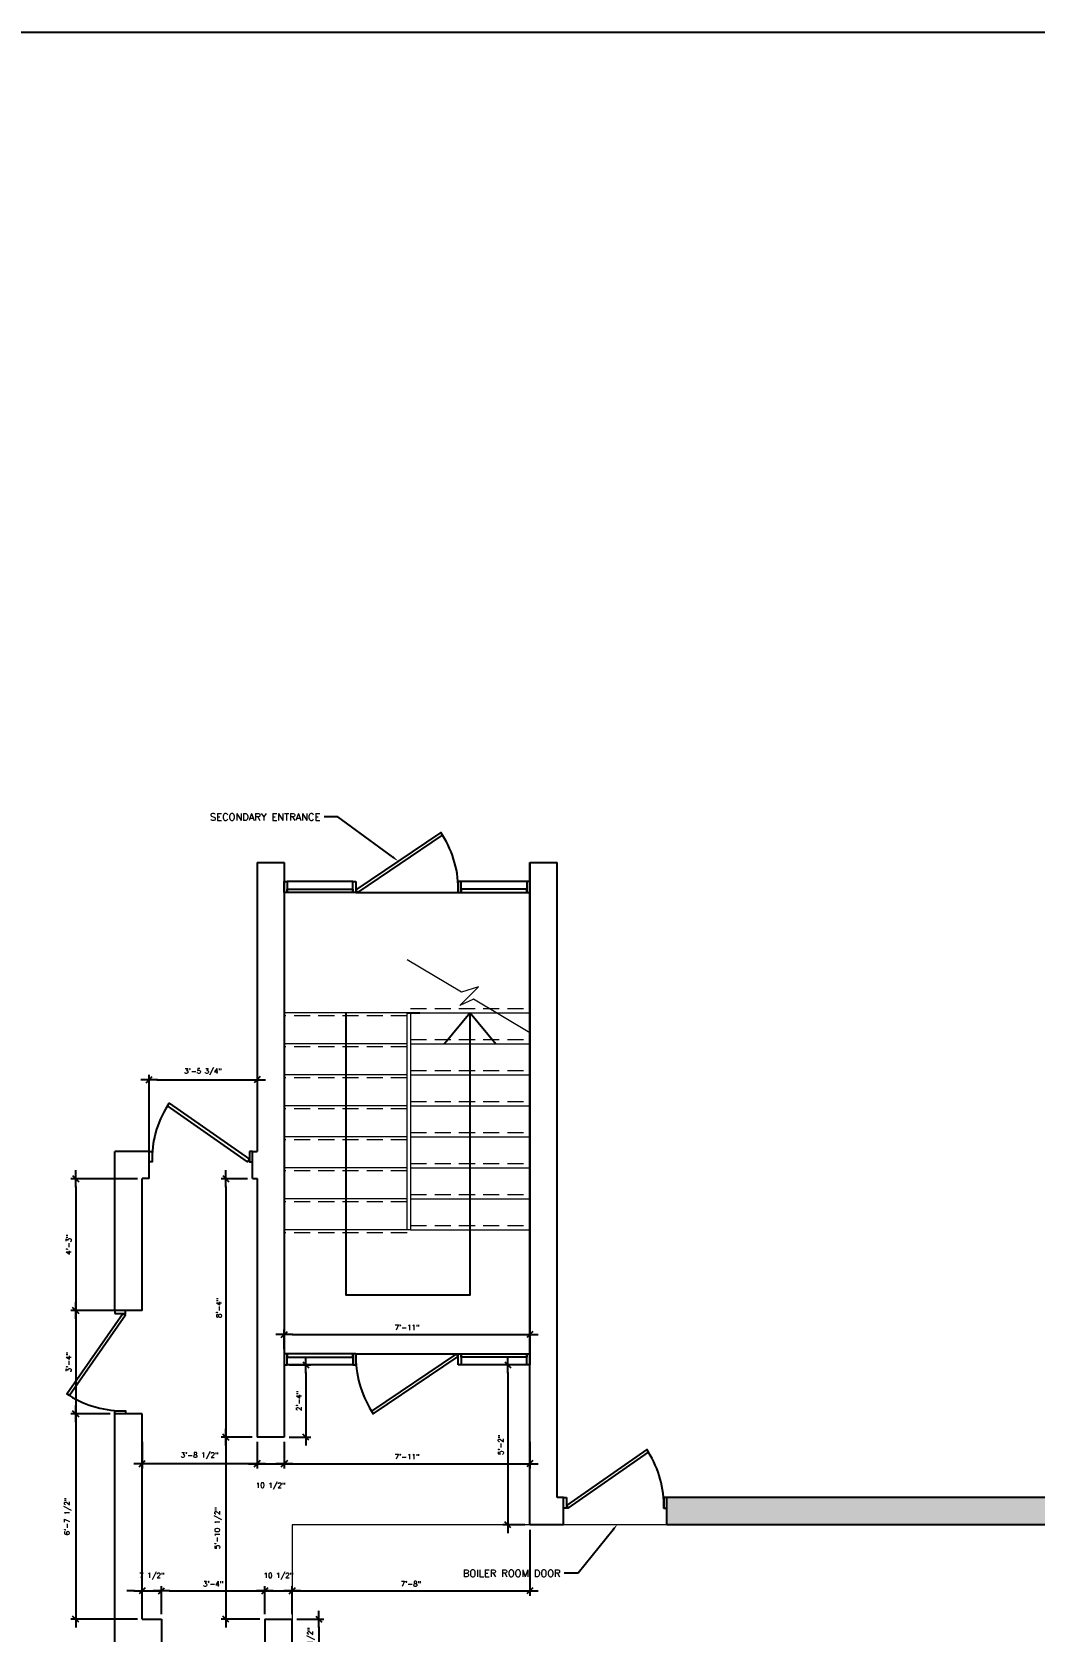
# Model space of a CAD drawing. Header units: inches. Extents: x -11160 to 9368, y -3485 to 2663.
# Drawn here: x -765 to -377, y -2988 to -2369 of the extents above; entities that cross this region are included whole.
import ezdxf
from ezdxf import colors
from ezdxf.entities.mleader import LeaderData, LeaderLine
from ezdxf.math import Vec2, Vec3

# ---------------------------------------------------------------- set-up
doc = ezdxf.new("R2010")
doc.units = ezdxf.units.IN
doc.header["$MEASUREMENT"] = 0
doc.linetypes.add('CENTER', pattern=[2, 1.25, -0.25, 0.25, -0.25])
doc.linetypes.add('HIDDEN', pattern=[0.375, 0.25, -0.125])
for name, color, linetype in [('A-WALL', 4, 'Continuous'), ('A-WINDOW', 1, 'Continuous'), ('MD-FF-HATCH-6', 8, 'Continuous'), ('SM-COM-GRID', 8, 'CENTER'), ('SM-RCP-TEXT', 2, 'Continuous'), ('YP-DOOR', 1, 'Continuous')]:
    doc.layers.add(name, color=color, linetype=linetype)
doc.layers.add('D-D FLOOR', color=2, linetype='Continuous', lineweight=9)
doc.layers.add('I-8-Gray', color=1, linetype='Continuous', lineweight=9)
doc.styles.add('SM-LEADER-00', font='romans.shx')
doc.styles.add('SMI-24', font='romans.shx', dxfattribs={"height": 2})
doc.dimstyles.new('SMI-24', dxfattribs={"dimscale": 24, "dimtxt": 2, "dimasz": 0.125, "dimexe": 0.078125, "dimexo": 0.078125, "dimgap": 0.0625, "dimtad": 1, "dimdec": 3, "dimrnd": 0.25, "dimzin": 3, "dimdsep": 46, "dimlunit": 4, "dimtxsty": 'SMI-24', "dimblk": 'SMI-thick', "dimcen": 0.09375, "dimclrd": 1, "dimclre": 1, "dimclrt": 2, "dimadec": 0, "dimazin": 0, "dimtfac": 0.09375, "dimtdec": 3, "dimtmove": 2, "dimatfit": 3, "dimfxl": 0.078125, "dimfrac": 2, "dimtolj": 1, "dimtzin": 3, "dimarcsym": 0})

# ---------------------------------------------------------------- blocks, each defined once
blk = doc.blocks.new('SMI-thick')
at = {"color": 0, "linetype": 'Continuous'}
blk.add_line((-1.08, 0), (1.08, 0), dxfattribs=at)
at = {"color": 4, "linetype": 'Continuous'}
blk.add_line((0.39, 0.39), (-0.39, -0.39), dxfattribs=at)
blk = doc.blocks.new('*D397')
at = {"layer": 'A-WALL', "color": 1, "lineweight": -2, "transparency": 16777216}
for p, q in [((-719.28, -2810.72), (-719.28, -2772.41)), ((-716.28, -2774.29), (-680.5, -2774.29))]:
    blk.add_line(p, q, dxfattribs=at)
at = {"layer": 'Defpoints', "color": 0, "transparency": 16777216}
for p in [(-677.5, -2774.29), (-677.5, -2774.29), (-719.28, -2812.6)]:
    blk.add_point(p, dxfattribs=at)
at = {"layer": 'A-WALL', "color": 1, "lineweight": -2, "transparency": 16777216, "xscale": 3, "yscale": 3, "zscale": 3, "rotation": 180}
blk.add_blockref('SMI-thick', (-719.28, -2774.29), dxfattribs=at)
at = {"layer": 'A-WALL', "color": 1, "lineweight": -2, "transparency": 16777216, "xscale": 3, "yscale": 3, "zscale": 3}
blk.add_blockref('SMI-thick', (-677.5, -2774.29), dxfattribs=at)
at = {"layer": 'A-WALL', "color": 2, "transparency": 16777216, "insert": (-698.39, -2771.26), "char_height": 2, "attachment_point": 5, "style": 'SMI-24'}
blk.add_mtext('\\A1;3\'-5 3/4"', dxfattribs=at)
blk = doc.blocks.new('*D398')
at = {"layer": 'A-WALL', "color": 1, "lineweight": -2, "transparency": 16777216}
for p, q in [((-723.81, -2812.6), (-749.56, -2812.6)), ((-747.68, -2815.6), (-747.68, -2860.6)), ((-723.81, -2863.6), (-749.56, -2863.6))]:
    blk.add_line(p, q, dxfattribs=at)
at = {"layer": 'Defpoints', "color": 0, "transparency": 16777216}
for p in [(-721.94, -2812.6), (-747.68, -2863.6), (-721.94, -2863.6)]:
    blk.add_point(p, dxfattribs=at)
at = {"layer": 'A-WALL', "color": 1, "lineweight": -2, "transparency": 16777216, "xscale": 3, "yscale": 3, "zscale": 3}
for p, rotation in [((-747.68, -2812.6), 90), ((-747.68, -2863.6), 270)]:
    blk.add_blockref('SMI-thick', p, dxfattribs=dict(at, rotation=rotation))
at = {"layer": 'A-WALL', "color": 2, "transparency": 16777216, "insert": (-750.37, -2838.1), "char_height": 2, "attachment_point": 5, "rotation": 90, "style": 'SMI-24'}
blk.add_mtext('\\A1;4\'-3"', dxfattribs=at)
blk = doc.blocks.new('*D399')
at = {"layer": 'A-WALL', "color": 1, "lineweight": -2, "transparency": 16777216}
for p, q in [((-723.81, -2863.6), (-749.56, -2863.6)), ((-747.68, -2866.6), (-747.68, -2900.6)), ((-734.37, -2903.6), (-749.56, -2903.6))]:
    blk.add_line(p, q, dxfattribs=at)
at = {"layer": 'Defpoints', "color": 0, "transparency": 16777216}
for p in [(-721.94, -2863.6), (-747.68, -2903.6), (-732.5, -2903.6)]:
    blk.add_point(p, dxfattribs=at)
at = {"layer": 'A-WALL', "color": 1, "lineweight": -2, "transparency": 16777216, "xscale": 3, "yscale": 3, "zscale": 3}
for p, rotation in [((-747.68, -2863.6), 90), ((-747.68, -2903.6), 270)]:
    blk.add_blockref('SMI-thick', p, dxfattribs=dict(at, rotation=rotation))
at = {"layer": 'A-WALL', "color": 2, "transparency": 16777216, "insert": (-750.37, -2883.6), "char_height": 2, "attachment_point": 5, "rotation": 90, "style": 'SMI-24'}
blk.add_mtext('\\A1;3\'-4"', dxfattribs=at)
blk = doc.blocks.new('*D400')
at = {"layer": 'A-WALL', "color": 1, "lineweight": -2, "transparency": 16777216}
for p, q in [((-734.37, -2903.6), (-749.56, -2903.6)), ((-747.68, -2906.6), (-747.68, -2980.04)), ((-723.81, -2983.04), (-749.56, -2983.04))]:
    blk.add_line(p, q, dxfattribs=at)
at = {"layer": 'Defpoints', "color": 0, "transparency": 16777216}
for p in [(-732.5, -2903.6), (-747.68, -2983.04), (-721.94, -2983.04)]:
    blk.add_point(p, dxfattribs=at)
at = {"layer": 'A-WALL', "color": 1, "lineweight": -2, "transparency": 16777216, "xscale": 3, "yscale": 3, "zscale": 3}
for p, rotation in [((-747.68, -2903.6), 90), ((-747.68, -2983.04), 270)]:
    blk.add_blockref('SMI-thick', p, dxfattribs=dict(at, rotation=rotation))
at = {"layer": 'A-WALL', "color": 2, "transparency": 16777216, "insert": (-750.71, -2943.32), "char_height": 2, "attachment_point": 5, "rotation": 90, "style": 'SMI-24'}
blk.add_mtext('\\A1;6\'-7 1/2"', dxfattribs=at)
blk = doc.blocks.new('*D401')
at = {"layer": 'A-WALL', "color": 1, "lineweight": -2, "transparency": 16777216}
for p, q in [((-662.06, -2983.04), (-651.69, -2983.04)), ((-653.56, -2986.04), (-653.56, -3002.6)), ((-662.06, -3005.6), (-651.69, -3005.6))]:
    blk.add_line(p, q, dxfattribs=at)
at = {"layer": 'Defpoints', "color": 0, "transparency": 16777216}
for p in [(-663.94, -2983.04), (-663.94, -3005.6), (-653.56, -3005.6)]:
    blk.add_point(p, dxfattribs=at)
at = {"layer": 'A-WALL', "color": 1, "lineweight": -2, "transparency": 16777216, "xscale": 3, "yscale": 3, "zscale": 3}
for p, rotation in [((-653.56, -2983.04), 90), ((-653.56, -3005.6), 270)]:
    blk.add_blockref('SMI-thick', p, dxfattribs=dict(at, rotation=rotation))
at = {"layer": 'A-WALL', "color": 2, "transparency": 16777216, "insert": (-656.59, -2994.32), "char_height": 2, "attachment_point": 5, "rotation": 90, "style": 'SMI-24'}
blk.add_mtext('\\A1;1\'-10 1/2"', dxfattribs=at)
blk = doc.blocks.new('*D402')
at = {"layer": 'A-WALL', "color": 1, "lineweight": -2, "transparency": 16777216}
for p, q in [((-721.94, -2981.16), (-721.94, -2970.24)), ((-714.5, -2981.16), (-714.5, -2970.24)), ((-724.94, -2972.11), (-727.94, -2972.11)), ((-721.94, -2972.11), (-714.5, -2972.11)), ((-711.5, -2972.11), (-708.5, -2972.11))]:
    blk.add_line(p, q, dxfattribs=at)
at = {"layer": 'Defpoints', "color": 0, "transparency": 16777216}
for p in [(-714.5, -2972.11), (-721.94, -2983.04), (-714.5, -2983.04)]:
    blk.add_point(p, dxfattribs=at)
at = {"layer": 'A-WALL', "color": 1, "lineweight": -2, "transparency": 16777216, "xscale": 3, "yscale": 3, "zscale": 3}
blk.add_blockref('SMI-thick', (-721.94, -2972.11), dxfattribs=at)
at = {"layer": 'A-WALL', "color": 1, "lineweight": -2, "transparency": 16777216, "xscale": 3, "yscale": 3, "zscale": 3, "rotation": 180}
blk.add_blockref('SMI-thick', (-714.5, -2972.11), dxfattribs=at)
at = {"layer": 'A-WALL', "color": 2, "transparency": 16777216, "insert": (-718.22, -2966.46), "char_height": 2, "attachment_point": 5, "style": 'SMI-24'}
blk.add_mtext('\\A1;7 1/2"', dxfattribs=at)
blk = doc.blocks.new('*D403')
at = {"layer": 'A-WALL', "color": 1, "lineweight": -2, "transparency": 16777216}
for p, q in [((-714.5, -2981.16), (-714.5, -2970.24)), ((-674.5, -2981.16), (-674.5, -2970.24)), ((-711.5, -2972.11), (-677.5, -2972.11))]:
    blk.add_line(p, q, dxfattribs=at)
at = {"layer": 'Defpoints', "color": 0, "transparency": 16777216}
for p in [(-674.5, -2972.11), (-714.5, -2983.04), (-674.5, -2983.04)]:
    blk.add_point(p, dxfattribs=at)
at = {"layer": 'A-WALL', "color": 1, "lineweight": -2, "transparency": 16777216, "xscale": 3, "yscale": 3, "zscale": 3, "rotation": 180}
blk.add_blockref('SMI-thick', (-714.5, -2972.11), dxfattribs=at)
at = {"layer": 'A-WALL', "color": 1, "lineweight": -2, "transparency": 16777216, "xscale": 3, "yscale": 3, "zscale": 3}
blk.add_blockref('SMI-thick', (-674.5, -2972.11), dxfattribs=at)
at = {"layer": 'A-WALL', "color": 2, "transparency": 16777216, "insert": (-694.5, -2969.42), "char_height": 2, "attachment_point": 5, "style": 'SMI-24'}
blk.add_mtext('\\A1;3\'-4"', dxfattribs=at)
blk = doc.blocks.new('*D404')
at = {"layer": 'A-WALL', "color": 1, "lineweight": -2, "transparency": 16777216}
for p, q in [((-674.5, -2981.16), (-674.5, -2970.24)), ((-663.94, -2981.16), (-663.94, -2970.24)), ((-671.5, -2972.11), (-666.94, -2972.11))]:
    blk.add_line(p, q, dxfattribs=at)
at = {"layer": 'Defpoints', "color": 0, "transparency": 16777216}
for p in [(-663.94, -2972.11), (-674.5, -2983.04), (-663.94, -2983.04)]:
    blk.add_point(p, dxfattribs=at)
at = {"layer": 'A-WALL', "color": 1, "lineweight": -2, "transparency": 16777216, "xscale": 3, "yscale": 3, "zscale": 3, "rotation": 180}
blk.add_blockref('SMI-thick', (-674.5, -2972.11), dxfattribs=at)
at = {"layer": 'A-WALL', "color": 1, "lineweight": -2, "transparency": 16777216, "xscale": 3, "yscale": 3, "zscale": 3}
blk.add_blockref('SMI-thick', (-663.94, -2972.11), dxfattribs=at)
at = {"layer": 'A-WALL', "color": 2, "transparency": 16777216, "insert": (-669.22, -2966.46), "char_height": 2, "attachment_point": 5, "style": 'SMI-24'}
blk.add_mtext('\\A1;10 1/2"', dxfattribs=at)
blk = doc.blocks.new('*D405')
at = {"layer": 'A-WALL', "color": 1, "lineweight": -2, "transparency": 16777216}
for p, q in [((-571.94, -2948.47), (-571.94, -2973.99)), ((-663.94, -2981.16), (-663.94, -2970.24)), ((-660.94, -2972.11), (-574.94, -2972.11))]:
    blk.add_line(p, q, dxfattribs=at)
at = {"layer": 'Defpoints', "color": 0, "transparency": 16777216}
for p in [(-571.94, -2946.6), (-571.94, -2972.11), (-663.94, -2983.04)]:
    blk.add_point(p, dxfattribs=at)
at = {"layer": 'A-WALL', "color": 1, "lineweight": -2, "transparency": 16777216, "xscale": 3, "yscale": 3, "zscale": 3, "rotation": 180}
blk.add_blockref('SMI-thick', (-663.94, -2972.11), dxfattribs=at)
at = {"layer": 'A-WALL', "color": 1, "lineweight": -2, "transparency": 16777216, "xscale": 3, "yscale": 3, "zscale": 3}
blk.add_blockref('SMI-thick', (-571.94, -2972.11), dxfattribs=at)
at = {"layer": 'A-WALL', "color": 2, "transparency": 16777216, "insert": (-617.94, -2969.42), "char_height": 2, "attachment_point": 5, "style": 'SMI-24'}
blk.add_mtext('\\A1;7\'-8"', dxfattribs=at)
blk = doc.blocks.new('*D406')
at = {"layer": 'A-WALL', "color": 1, "lineweight": -2, "transparency": 16777216}
for p, q in [((-681.15, -2812.6), (-691.41, -2812.6)), ((-689.53, -2815.6), (-689.53, -2909.6)), ((-679.37, -2912.6), (-691.41, -2912.6))]:
    blk.add_line(p, q, dxfattribs=at)
at = {"layer": 'Defpoints', "color": 0, "transparency": 16777216}
for p in [(-679.28, -2812.6), (-689.53, -2912.6), (-677.5, -2912.6)]:
    blk.add_point(p, dxfattribs=at)
at = {"layer": 'A-WALL', "color": 1, "lineweight": -2, "transparency": 16777216, "xscale": 3, "yscale": 3, "zscale": 3}
for p, rotation in [((-689.53, -2812.6), 90), ((-689.53, -2912.6), 270)]:
    blk.add_blockref('SMI-thick', p, dxfattribs=dict(at, rotation=rotation))
at = {"layer": 'A-WALL', "color": 2, "transparency": 16777216, "insert": (-692.22, -2862.6), "char_height": 2, "attachment_point": 5, "rotation": 90, "style": 'SMI-24'}
blk.add_mtext('\\A1;8\'-4"', dxfattribs=at)
blk = doc.blocks.new('*D407')
at = {"layer": 'A-WALL', "color": 1, "lineweight": -2, "transparency": 16777216}
for p, q in [((-679.37, -2912.6), (-691.41, -2912.6)), ((-689.53, -2915.6), (-689.53, -2980.04)), ((-676.37, -2983.04), (-691.41, -2983.04))]:
    blk.add_line(p, q, dxfattribs=at)
at = {"layer": 'Defpoints', "color": 0, "transparency": 16777216}
for p in [(-677.5, -2912.6), (-689.53, -2983.04), (-674.5, -2983.04)]:
    blk.add_point(p, dxfattribs=at)
at = {"layer": 'A-WALL', "color": 1, "lineweight": -2, "transparency": 16777216, "xscale": 3, "yscale": 3, "zscale": 3}
for p, rotation in [((-689.53, -2912.6), 90), ((-689.53, -2983.04), 270)]:
    blk.add_blockref('SMI-thick', p, dxfattribs=dict(at, rotation=rotation))
at = {"layer": 'A-WALL', "color": 2, "transparency": 16777216, "insert": (-692.56, -2947.82), "char_height": 2, "attachment_point": 5, "rotation": 90, "style": 'SMI-24'}
blk.add_mtext('\\A1;5\'-10 1/2"', dxfattribs=at)
blk = doc.blocks.new('*D408')
at = {"layer": 'A-WALL', "color": 1, "lineweight": -2, "transparency": 16777216}
for p, q in [((-573.81, -2884.6), (-582.33, -2884.6)), ((-580.45, -2887.6), (-580.45, -2943.6)), ((-573.81, -2946.6), (-582.33, -2946.6))]:
    blk.add_line(p, q, dxfattribs=at)
at = {"layer": 'Defpoints', "color": 0, "transparency": 16777216}
for p in [(-571.94, -2884.6), (-580.45, -2946.6), (-571.94, -2946.6)]:
    blk.add_point(p, dxfattribs=at)
at = {"layer": 'A-WALL', "color": 1, "lineweight": -2, "transparency": 16777216, "xscale": 3, "yscale": 3, "zscale": 3}
for p, rotation in [((-580.45, -2884.6), 90), ((-580.45, -2946.6), 270)]:
    blk.add_blockref('SMI-thick', p, dxfattribs=dict(at, rotation=rotation))
at = {"layer": 'A-WALL', "color": 2, "transparency": 16777216, "insert": (-583.15, -2915.6), "char_height": 2, "attachment_point": 5, "rotation": 90, "style": 'SMI-24'}
blk.add_mtext('\\A1;5\'-2"', dxfattribs=at)
blk = doc.blocks.new('*D409')
at = {"layer": 'A-WALL', "color": 1, "lineweight": -2, "transparency": 16777216}
for p, q in [((-666.94, -2878.54), (-666.94, -2870.98)), ((-663.94, -2872.86), (-574.94, -2872.86)), ((-571.94, -2878.54), (-571.94, -2870.98))]:
    blk.add_line(p, q, dxfattribs=at)
at = {"layer": 'Defpoints', "color": 0, "transparency": 16777216}
for p in [(-571.94, -2872.86), (-666.94, -2880.41), (-571.94, -2880.41)]:
    blk.add_point(p, dxfattribs=at)
at = {"layer": 'A-WALL', "color": 1, "lineweight": -2, "transparency": 16777216, "xscale": 3, "yscale": 3, "zscale": 3, "rotation": 180}
blk.add_blockref('SMI-thick', (-666.94, -2872.86), dxfattribs=at)
at = {"layer": 'A-WALL', "color": 1, "lineweight": -2, "transparency": 16777216, "xscale": 3, "yscale": 3, "zscale": 3}
blk.add_blockref('SMI-thick', (-571.94, -2872.86), dxfattribs=at)
at = {"layer": 'A-WALL', "color": 2, "transparency": 16777216, "insert": (-619.44, -2870.17), "char_height": 2, "attachment_point": 5, "style": 'SMI-24'}
blk.add_mtext('\\A1;7\'-11"', dxfattribs=at)
blk = doc.blocks.new('*D410')
at = {"layer": 'A-WALL', "color": 1, "lineweight": -2, "transparency": 16777216}
for p, q in [((-665.06, -2884.6), (-656.7, -2884.6)), ((-658.57, -2887.6), (-658.57, -2909.6)), ((-665.06, -2912.6), (-656.7, -2912.6))]:
    blk.add_line(p, q, dxfattribs=at)
at = {"layer": 'Defpoints', "color": 0, "transparency": 16777216}
for p in [(-666.94, -2884.6), (-666.94, -2912.6), (-658.57, -2912.6)]:
    blk.add_point(p, dxfattribs=at)
at = {"layer": 'A-WALL', "color": 1, "lineweight": -2, "transparency": 16777216, "xscale": 3, "yscale": 3, "zscale": 3}
for p, rotation in [((-658.57, -2884.6), 90), ((-658.57, -2912.6), 270)]:
    blk.add_blockref('SMI-thick', p, dxfattribs=dict(at, rotation=rotation))
at = {"layer": 'A-WALL', "color": 2, "transparency": 16777216, "insert": (-661.27, -2898.6), "char_height": 2, "attachment_point": 5, "rotation": 90, "style": 'SMI-24'}
blk.add_mtext('\\A1;2\'-4"', dxfattribs=at)
blk = doc.blocks.new('*D411')
at = {"layer": 'A-WALL', "color": 1, "lineweight": -2, "transparency": 16777216}
for p, q in [((-721.94, -2914.47), (-721.94, -2924.76)), ((-677.5, -2914.47), (-677.5, -2924.76)), ((-680.5, -2922.89), (-718.94, -2922.89))]:
    blk.add_line(p, q, dxfattribs=at)
at = {"layer": 'Defpoints', "color": 0, "transparency": 16777216}
for p in [(-721.94, -2912.6), (-677.5, -2912.6), (-721.94, -2922.89)]:
    blk.add_point(p, dxfattribs=at)
at = {"layer": 'A-WALL', "color": 1, "lineweight": -2, "transparency": 16777216, "xscale": 3, "yscale": 3, "zscale": 3, "rotation": 180}
blk.add_blockref('SMI-thick', (-721.94, -2922.89), dxfattribs=at)
at = {"layer": 'A-WALL', "color": 1, "lineweight": -2, "transparency": 16777216, "xscale": 3, "yscale": 3, "zscale": 3}
blk.add_blockref('SMI-thick', (-677.5, -2922.89), dxfattribs=at)
at = {"layer": 'A-WALL', "color": 2, "transparency": 16777216, "insert": (-699.72, -2919.86), "char_height": 2, "attachment_point": 5, "style": 'SMI-24'}
blk.add_mtext('\\A1;3\'-8 1/2"', dxfattribs=at)
blk = doc.blocks.new('*D412')
at = {"layer": 'A-WALL', "color": 1, "lineweight": -2, "transparency": 16777216}
for p, q in [((-677.5, -2914.47), (-677.5, -2924.76)), ((-666.94, -2914.47), (-666.94, -2924.76)), ((-674.5, -2922.89), (-669.94, -2922.89))]:
    blk.add_line(p, q, dxfattribs=at)
at = {"layer": 'Defpoints', "color": 0, "transparency": 16777216}
for p in [(-677.5, -2912.6), (-666.94, -2912.6), (-666.94, -2922.89)]:
    blk.add_point(p, dxfattribs=at)
at = {"layer": 'A-WALL', "color": 1, "lineweight": -2, "transparency": 16777216, "xscale": 3, "yscale": 3, "zscale": 3, "rotation": 180}
blk.add_blockref('SMI-thick', (-677.5, -2922.89), dxfattribs=at)
at = {"layer": 'A-WALL', "color": 1, "lineweight": -2, "transparency": 16777216, "xscale": 3, "yscale": 3, "zscale": 3}
blk.add_blockref('SMI-thick', (-666.94, -2922.89), dxfattribs=at)
at = {"layer": 'A-WALL', "color": 2, "transparency": 16777216, "insert": (-672.22, -2931.58), "char_height": 2, "attachment_point": 5, "style": 'SMI-24'}
blk.add_mtext('\\A1;10 1/2"', dxfattribs=at)
blk = doc.blocks.new('*D413')
at = {"layer": 'A-WALL', "color": 1, "lineweight": -2, "transparency": 16777216}
for p, q in [((-666.94, -2914.47), (-666.94, -2924.76)), ((-571.94, -2914.47), (-571.94, -2924.76)), ((-663.94, -2922.89), (-574.94, -2922.89))]:
    blk.add_line(p, q, dxfattribs=at)
at = {"layer": 'Defpoints', "color": 0, "transparency": 16777216}
for p in [(-666.94, -2912.6), (-571.94, -2912.6), (-571.94, -2922.89)]:
    blk.add_point(p, dxfattribs=at)
at = {"layer": 'A-WALL', "color": 1, "lineweight": -2, "transparency": 16777216, "xscale": 3, "yscale": 3, "zscale": 3, "rotation": 180}
blk.add_blockref('SMI-thick', (-666.94, -2922.89), dxfattribs=at)
at = {"layer": 'A-WALL', "color": 1, "lineweight": -2, "transparency": 16777216, "xscale": 3, "yscale": 3, "zscale": 3}
blk.add_blockref('SMI-thick', (-571.94, -2922.89), dxfattribs=at)
at = {"layer": 'A-WALL', "color": 2, "transparency": 16777216, "insert": (-619.44, -2920.2), "char_height": 2, "attachment_point": 5, "style": 'SMI-24'}
blk.add_mtext('\\A1;7\'-11"', dxfattribs=at)

msp = doc.modelspace()

# ---------------------------------------------------------------- hatches: boundary and pattern name
at = {"layer": 'SM-COM-GRID'}
h = msp.add_hatch(color=256, dxfattribs=at)
h.dxf.hatch_style = 1
h.paths.add_polyline_path([(521.74662, -2778.08923), (596.74662, -2778.08923), (596.74662, -2767.52816), (511.18555, -2767.52816), (511.18555, -2936.08923), (463.06126, -2936.08923), (463.06126, -2940.19181), (463.06126, -2946.6503), (509.06126, -2946.6503), (521.74662, -2946.6503)])
h.paths.add_polyline_path([(701.58013, -2767.52816), (636.74662, -2767.52816), (636.74662, -2771.63074), (636.74662, -2778.08923), (701.58013, -2778.08923)])
h.paths.add_polyline_path([(752.59653, -2767.52816), (701.58013, -2767.52816), (701.58013, -2778.08923), (752.59653, -2778.08923)])
h.paths.add_polyline_path([(815.24662, -2756.08923), (775.24662, -2756.08923), (775.24662, -2745.30328), (764.74662, -2745.30328), (764.74662, -2767.52816), (752.59653, -2767.52816), (752.59653, -2778.08923), (761.74662, -2778.08923), (761.74662, -2780.08923), (775.24662, -2780.08923), (775.24662, -2778.08923), (815.24662, -2778.08923)])
h.paths.add_polyline_path([(799.24662, -2883.08923), (761.74662, -2883.08923), (761.74662, -2886.15205), (788.74662, -2886.15205), (788.74662, -2936.08923), (701.4761, -2936.08923), (701.4761, -2936.63574), (680.01714, -2936.63574), (680.01714, -2936.08923), (616.74662, -2936.08923), (616.74662, -2981.6503), (627.30769, -2981.6503), (627.30769, -2946.6503), (799.24662, -2946.6503)])
h.paths.add_polyline_path([(627.30769, -3021.6503), (623.20512, -3021.6503), (616.74662, -3021.6503), (616.74662, -3125.6503), (616.74662, -3261.83565), (627.30769, -3261.83565)])
h.paths.add_polyline_path([(569.24662, -3005.6503), (521.74662, -3005.6503), (521.74662, -3010.6503), (564.24662, -3010.6503), (564.24662, -3022.1503), (569.24662, -3022.1503)])
h.paths.add_polyline_path([(569.24662, -3049.6503), (566.4261, -3049.6503), (564.24662, -3049.6503), (564.24662, -3108.09486), (569.24662, -3105.10561)])
h.paths.add_polyline_path([(569.24662, -3105.10561), (564.24662, -3108.09486), (564.24662, -3125.6503), (569.24662, -3125.6503)])
h.paths.add_polyline_path([(423.06126, -2936.08923), (18.06126, -2936.08923), (18.06126, -2940.19181), (18.06126, -2946.6503), (423.06126, -2946.6503)])
h.paths.add_polyline_path([(-21.93874, -2936.08923), (-66.93874, -2936.08923), (-66.93874, -2946.6503), (-21.93874, -2946.6503)])
h.paths.add_polyline_path([(-185.99981, -2694.08923), (-162.99981, -2694.08923), (-162.99981, -2683.52816), (-196.56087, -2683.52816), (-196.56087, -2936.08923), (-185.99981, -2936.08923)])
h.paths.add_polyline_path([(-108.99981, -2871.58923), (-185.99981, -2871.58923), (-185.99981, -2876.58923), (-108.99981, -2876.58923)])
h.paths.add_polyline_path([(-108.99981, -2904.58923), (-111.87161, -2904.58923), (-113.99981, -2904.58923), (-113.99981, -2936.08923), (-108.99981, -2936.08923)])
h.paths.add_polyline_path([(-44.43874, -2683.52816), (-90.99981, -2683.52816), (-90.99981, -2694.08923), (-54.99981, -2694.08923), (-54.99981, -2936.08923), (-44.43874, -2936.08923)])
h.paths.add_polyline_path([(-106.93874, -2936.08923), (-518.93874, -2936.08923), (-518.93874, -2940.19181), (-518.93874, -2946.6503), (-106.93874, -2946.6503), (-106.93874, -2942.54773)])
h.paths.add_polyline_path([(-141.93873, -3012.1088), (-141.93873, -3005.6503), (-591.93873, -3005.6503), (-591.93873, -3016.21137), (-141.93873, -3016.21137)])
h.paths.add_polyline_path([(69.06127, -3012.1088), (69.06127, -3005.6503), (-101.93873, -3005.6503), (-101.93873, -3016.21137), (69.06127, -3016.21137)])
h.paths.add_polyline_path([(189.06127, -3012.1088), (189.06127, -3005.6503), (109.06127, -3005.6503), (109.06127, -3016.21137), (189.06127, -3016.21137)])
h.paths.add_polyline_path([(521.74662, -3005.6503), (513.24662, -3005.6503), (229.06127, -3005.6503), (229.06127, -3016.21137), (511.18555, -3016.21137), (511.18555, -3261.83565), (521.74662, -3261.83565), (521.74662, -3257.6503)])

# ---------------------------------------------------------------- linework, layer by layer
at = {"layer": 'A-WALL'}
for p, q in [((-677.49981, -2690.24834), (-677.49981, -2802.03803)), ((-677.49981, -2690.24834), (-666.93874, -2690.24834)), ((-666.93874, -2690.24834), (-666.93874, -2912.5991)), ((-571.93874, -2946.5991), (-571.93874, -2690.24834)), ((-571.93874, -2690.24834), (-561.37767, -2690.24834)), ((-561.37767, -2936.03803), (-561.37767, -2690.24834)), ((-639.24887, -2701.83792), (-599.62861, -2701.83791)), ((-732.4998, -2863.5991), (-732.4998, -2802.03803)), ((-719.27715, -2812.5991), (-719.27715, -2802.03803)), ((-679.27715, -2812.5991), (-679.27715, -2802.03803)), ((-721.93873, -2863.5991), (-721.93873, -2812.5991)), ((-677.49981, -2812.5991), (-677.49981, -2912.5991)), ((-721.93873, -2863.5991), (-732.4998, -2863.5991)), ((-639.24887, -2880.41374), (-599.62861, -2880.41375)), ((-732.4998, -2993.5991), (-732.4998, -2903.5991)), ((-721.93873, -2903.5991), (-732.4998, -2903.5991)), ((-721.93873, -2983.03803), (-721.93873, -2903.5991)), ((-558.93874, -2936.03803), (-561.37767, -2936.03803)), ((-558.93874, -2946.5991), (-558.93874, -2936.03803)), ((-106.93874, -2936.03803), (-518.93874, -2936.03803)), ((-518.93874, -2946.5991), (-518.93874, -2936.03803)), ((-558.93874, -2946.5991), (-571.93874, -2946.5991)), ((-106.93874, -2946.5991), (-518.93874, -2946.5991)), ((-721.93873, -2983.03803), (-714.4998, -2983.03803)), ((-714.4998, -2983.03803), (-714.4998, -2993.5991)), ((-674.4998, -2983.03803), (-663.93873, -2983.03803)), ((-674.4998, -2983.03803), (-674.4998, -2993.5991)), ((-663.93873, -3005.5991), (-663.93873, -2983.03803))]:
    msp.add_line(p, q, dxfattribs=at)
for points in [[(-571.93874, -2690.24834), (-571.93874, -2884.5991)], [(-619.43874, -2748.41375), (-614.43874, -2748.41375)], [(-719.27715, -2802.03803), (-732.4998, -2802.03803)], [(-679.27715, -2802.03803), (-677.49981, -2802.03803)], [(-719.27715, -2812.5991), (-721.93873, -2812.5991)], [(-679.27715, -2812.5991), (-677.49981, -2812.5991)], [(-666.93874, -2912.5991), (-677.49981, -2912.5991)]]:
    msp.add_lwpolyline(points, dxfattribs=at)
at = {"layer": 'A-WALL', "color": 8}
for centre, radius, start, end in [((-639.31896, -2700.78575), 39.70483, 358.48149077, 32.12821955), ((-679.20845, -2805.10924), 38.91955, 147.87178045, 181.51850923), ((-599.55851, -2881.46592), 39.70483, 178.48149077, 212.12821955), ((-729.42859, -2863.53039), 38.91955, 237.87178045, 271.51850923), ((-559.00744, -2939.10924), 38.91955, 358.48149077, 32.12821955)]:
    msp.add_arc(centre, radius, start, end, dxfattribs=at)
at = {"layer": 'A-WINDOW', "color": 3}
for points in [[(-665.80498, -2697.65257), (-665.80498, -2701.83791), (-666.93874, -2701.83791), (-666.93874, -2697.65257)], [(-639.24887, -2697.65257), (-639.24887, -2701.83792), (-640.43515, -2701.83792), (-640.43515, -2697.65257)], [(-599.62861, -2697.65257), (-599.62861, -2701.83791), (-598.44232, -2701.83791), (-598.44232, -2697.65257)], [(-573.12502, -2697.65257), (-573.12502, -2701.83791), (-571.93874, -2701.83791), (-571.93874, -2697.65257)], [(-718.11433, -2802.03803), (-718.11433, -2806.1406), (-719.27715, -2806.1406), (-719.27715, -2802.03803)], [(-680.43998, -2802.03803), (-680.43998, -2806.1406), (-679.27715, -2806.1406), (-679.27715, -2802.03803)], [(-732.4998, -2864.76192), (-728.39723, -2864.76192), (-728.39723, -2863.5991), (-732.4998, -2863.5991)], [(-665.80498, -2884.5991), (-665.80498, -2880.41375), (-666.93874, -2880.41375), (-666.93874, -2884.5991)], [(-639.24887, -2884.59909), (-639.24887, -2880.41374), (-640.43515, -2880.41374), (-640.43515, -2884.59909)], [(-599.62861, -2884.5991), (-599.62861, -2880.41375), (-598.44232, -2880.41375), (-598.44232, -2884.5991)], [(-573.12502, -2884.5991), (-573.12502, -2880.41375), (-571.93874, -2880.41375), (-571.93874, -2884.5991)], [(-732.4998, -2902.43628), (-728.39723, -2902.43628), (-728.39723, -2903.5991), (-732.4998, -2903.5991)], [(-557.77591, -2936.03803), (-557.77591, -2940.1406), (-558.93874, -2940.1406), (-558.93874, -2936.03803)], [(-520.10156, -2936.03803), (-520.10156, -2940.1406), (-518.93874, -2940.1406), (-518.93874, -2936.03803)]]:
    msp.add_lwpolyline(points, close=True, dxfattribs=at)
at = {"layer": 'D-D FLOOR'}
for p, q in [((-619.43874, -2748.41375), (-666.93874, -2748.41375)), ((-618.12624, -2748.41375), (-571.93874, -2748.41375)), ((-619.43874, -2760.41375), (-666.93874, -2760.41375)), ((-618.12624, -2760.41375), (-571.93874, -2760.41375)), ((-619.43874, -2772.41375), (-666.93874, -2772.41375)), ((-618.12624, -2772.41375), (-571.93874, -2772.41375)), ((-619.43874, -2784.41375), (-666.93874, -2784.41375)), ((-618.12624, -2784.41375), (-571.93874, -2784.41375)), ((-619.43874, -2796.41375), (-666.93874, -2796.41375)), ((-618.12624, -2796.41375), (-571.93874, -2796.41375)), ((-619.43874, -2808.41375), (-666.93874, -2808.41375)), ((-618.12624, -2808.41375), (-571.93874, -2808.41375)), ((-619.43874, -2820.41375), (-666.93874, -2820.41375)), ((-618.12624, -2820.41375), (-571.93874, -2820.41375)), ((-619.43874, -2832.41375), (-666.93874, -2832.41375)), ((-618.12624, -2832.41375), (-571.93874, -2832.41375))]:
    msp.add_line(p, q, dxfattribs=at)
for points in [[(-619.43874, -2748.41375), (-618.12624, -2748.41375), (-618.12624, -2832.39324), (-619.43874, -2832.39324)], [(509.06126, -2946.5991), (-663.93873, -2946.5991), (-663.93873, -3005.5991), (509.06126, -3005.5991)]]:
    msp.add_lwpolyline(points, close=True, dxfattribs=at)
at = {"layer": 'Defpoints', "color": 6}
msp.add_lwpolyline([(-1452.05082, -2368.86005), (1001.30141, -2368.86005), (1001.30141, -3362.39446), (-1452.05082, -3362.39446)], close=True, dxfattribs=at)
at = {"layer": 'I-8-Gray', "linetype": 'HIDDEN', "ltscale": 25}
for p, q in [((-618.12624, -2746.75201), (-571.93874, -2746.75201)), ((-619.43874, -2749.6165), (-666.93874, -2749.6165)), ((-618.12624, -2758.75201), (-571.93874, -2758.75201)), ((-619.43874, -2761.6165), (-666.93874, -2761.6165)), ((-619.43874, -2773.6165), (-666.93874, -2773.6165)), ((-618.12624, -2770.75201), (-571.93874, -2770.75201)), ((-619.43874, -2785.6165), (-666.93874, -2785.6165)), ((-618.12624, -2782.75201), (-571.93874, -2782.75201)), ((-619.43874, -2797.6165), (-666.93874, -2797.6165)), ((-618.12624, -2794.75201), (-571.93874, -2794.75201)), ((-619.43874, -2809.6165), (-666.93874, -2809.6165)), ((-618.12624, -2806.75201), (-571.93874, -2806.75201)), ((-619.43874, -2821.6165), (-666.93874, -2821.6165)), ((-618.12624, -2818.75201), (-571.93874, -2818.75201)), ((-619.43874, -2833.6165), (-666.93874, -2833.6165)), ((-618.12624, -2830.75201), (-571.93874, -2830.75201))]:
    msp.add_line(p, q, dxfattribs=at)
at = {"layer": 'I-8-Gray'}
msp.add_lwpolyline([(-571.93874, -2756.20898), (-593.74118, -2743.1744), (-598.99874, -2745.55669), (-591.85008, -2738.34168), (-598.42458, -2740.43236), (-619.43874, -2727.86906)], dxfattribs=at)
at = {"layer": 'MD-FF-HATCH-6'}
for points in [[(-643.18874, -2748.41375), (-643.18874, -2857.52435), (-595.03249, -2857.52435), (-595.03249, -2748.41375)], [(-595.03249, -2748.41375), (-604.96549, -2760.41375)], [(-595.03249, -2748.41375), (-585.09948, -2760.41375)]]:
    msp.add_lwpolyline(points, dxfattribs=at)
at = {"layer": 'YP-DOOR'}
for p, q in [((-640.43515, -2697.65257), (-665.80498, -2697.65257)), ((-573.12502, -2697.65257), (-598.44232, -2697.65257)), ((-640.43515, -2884.5991), (-665.80498, -2884.5991)), ((-573.12502, -2884.5991), (-598.44232, -2884.5991))]:
    msp.add_line(p, q, dxfattribs=at)
for points in [[(-639.24887, -2700.77929), (-638.53632, -2701.83792), (-605.69452, -2679.67009), (-606.36789, -2678.64751)], [(-665.80498, -2701.83791), (-665.80498, -2700.53781), (-640.43515, -2700.53781), (-640.43515, -2701.83791)], [(-573.12502, -2701.83791), (-573.12502, -2700.53781), (-598.44179, -2700.53781), (-598.44179, -2701.83791)], [(-680.43998, -2805.10291), (-681.13843, -2806.1406), (-712.16786, -2784.41121), (-711.50781, -2783.40885)], [(-729.43492, -2864.76192), (-728.39723, -2865.46038), (-750.12662, -2896.48981), (-751.12898, -2895.82976)], [(-665.80498, -2880.41375), (-665.80498, -2881.71386), (-640.43515, -2881.71386), (-640.43515, -2880.41375)], [(-599.62861, -2881.47237), (-600.34116, -2880.41374), (-633.18295, -2902.58157), (-632.50958, -2903.60416)], [(-573.12502, -2880.41375), (-573.12502, -2881.71386), (-598.44179, -2881.71386), (-598.44179, -2880.41375)], [(-557.77591, -2939.10291), (-557.07746, -2940.1406), (-526.04803, -2918.41121), (-526.70808, -2917.40885)]]:
    msp.add_lwpolyline(points, close=True, dxfattribs=at)

# ---------------------------------------------------------------- dimensions: what is measured, and where the dimension line sits
at = {"layer": 'A-WALL'}
for base, p1, p2, picture, middle in [((-677.49981, -2774.28559), (-719.27715, -2812.5991), (-677.49981, -2774.28559), '*D397', (-698.38848, -2771.26178)), ((-571.93874, -2872.85651), (-666.93874, -2880.41375), (-571.93874, -2880.41375), '*D409', (-619.43874, -2870.16604)), ((-721.93873, -2922.88655), (-677.49981, -2912.5991), (-721.93873, -2912.5991), '*D411', (-699.71927, -2919.86274)), ((-666.93874, -2922.88655), (-677.49981, -2912.5991), (-666.93874, -2912.5991), '*D412', (-672.21927, -2931.58298)), ((-571.93874, -2922.88655), (-666.93874, -2912.5991), (-571.93874, -2912.5991), '*D413', (-619.43874, -2920.19607)), ((-571.93874, -2972.11079), (-663.93873, -2983.03803), (-571.93874, -2946.5991), '*D405', (-617.93873, -2969.42031)), ((-714.4998, -2972.11079), (-721.93873, -2983.03803), (-714.4998, -2983.03803), '*D402', (-718.21926, -2966.46198)), ((-663.93873, -2972.11079), (-674.4998, -2983.03803), (-663.93873, -2983.03803), '*D404', (-669.21926, -2966.46198)), ((-674.4998, -2972.11079), (-714.4998, -2983.03803), (-674.4998, -2983.03803), '*D403', (-694.4998, -2969.42031))]:
    dim = msp.add_linear_dim(base=base, p1=p1, p2=p2, dimstyle='SMI-24', dxfattribs=at)
    dim.commit()
    dim.dimension.update_dxf_attribs({"geometry": picture, "text_midpoint": middle})
for base, p1, p2, picture, middle in [((-747.68189, -2863.5991), (-721.93873, -2812.5991), (-721.93873, -2863.5991), '*D398', (-750.37236, -2838.0991)), ((-689.53364, -2912.5991), (-679.27715, -2812.5991), (-677.49981, -2912.5991), '*D406', (-692.22411, -2862.5991)), ((-747.68189, -2903.5991), (-721.93873, -2863.5991), (-732.4998, -2903.5991), '*D399', (-750.37236, -2883.5991)), ((-658.57468, -2912.5991), (-666.93874, -2884.5991), (-666.93874, -2912.5991), '*D410', (-661.26516, -2898.5991)), ((-580.45478, -2946.5991), (-571.93874, -2884.5991), (-571.93874, -2946.5991), '*D408', (-583.14525, -2915.5991)), ((-747.68189, -2983.03803), (-732.4998, -2903.5991), (-721.93873, -2983.03803), '*D400', (-750.7057, -2943.31857)), ((-689.53364, -2983.03803), (-677.49981, -2912.5991), (-674.4998, -2983.03803), '*D407', (-692.55745, -2947.81857)), ((-653.56158, -3005.5991), (-663.93873, -2983.03803), (-663.93873, -3005.5991), '*D401', (-656.58539, -2994.31857))]:
    dim = msp.add_linear_dim(base=base, p1=p1, p2=p2, angle=90, dimstyle='SMI-24', dxfattribs=at)
    dim.commit()
    dim.dimension.update_dxf_attribs({"geometry": picture, "text_midpoint": middle})

# ---------------------------------------------------------------- leaders
at = {"layer": 'SM-RCP-TEXT'}
ml = msp.add_multileader_mtext('Standard', dxfattribs=at)
ml.set_content('SECONDARY ENTRANCE ', color=256, style='SM-LEADER-00')
ml.set_leader_properties(color=1)
ml.build(insert=Vec2(0, 0))
ml.multileader.update_dxf_attribs({"dogleg_length": 3, "arrow_head_size": 2.8, "scale": 50})
ctx = ml.context
ctx.base_point, ctx.scale, ctx.char_height, ctx.arrow_head_size, ctx.landing_gap_size, ctx.plane_origin = Vec3(-701.82287, -2672.63679), 50, 2.8, 2.8, 1.4, Vec3(-606.82674, -2654.78879)
ctx.text_align_type = 2
notes = []
notes.append((ctx, [(0, (1, 1, 0), (-646.21157, -2672.63679), (-1, 0), 5.34463, [(0, [(-622.80838, -2689.7134)], 0, [])])]))
ctx.mtext.insert, ctx.mtext.width, ctx.mtext.alignment, ctx.mtext.flow_direction = Vec3(-652.9562, -2671.23679), 57.3412941, 3, 5
ml = msp.add_multileader_mtext('Standard', dxfattribs=at)
ml.set_content('ENTRANCE TO OWNER\\PSUITE ', color=256, style='SM-LEADER-00')
ml.set_leader_properties(color=1)
ml.build(insert=Vec2(0, 0))
ml.multileader.update_dxf_attribs({"dogleg_length": 3, "arrow_head_size": 2.8, "scale": 50})
ctx = ml.context
ctx.base_point, ctx.scale, ctx.char_height, ctx.arrow_head_size, ctx.landing_gap_size, ctx.plane_origin = Vec3(551.55533, -2741.29284), 50, 2.8, 2.8, 1.4, Vec3(644.28479, -2723.44484)
ctx.text_align_type = 2
notes.append((ctx, [(0, (1, 1, 0), (604.89996, -2741.29284), (-1, 0), 5.34463, [(0, [(618.56654, -2757.1456)], 0, [])])]))
ctx.mtext.insert, ctx.mtext.width, ctx.mtext.alignment, ctx.mtext.flow_direction = Vec3(598.15533, -2739.89284), 57.3412941, 3, 5
ml = msp.add_multileader_mtext('Standard', dxfattribs=at)
ml.set_content('BOILER ROOM DOOR', color=256, style='SM-LEADER-00')
ml.set_leader_properties(color=1)
ml.build(insert=Vec2(0, 0))
ml.multileader.update_dxf_attribs({"dogleg_length": 3, "arrow_head_size": 2.8, "scale": 50})
ctx = ml.context
ctx.base_point, ctx.scale, ctx.char_height, ctx.arrow_head_size, ctx.landing_gap_size, ctx.plane_origin = Vec3(-603.82387, -2965.31279), 50, 2.8, 2.8, 1.4, Vec3(-333.44919, -2947.46479)
ctx.text_align_type = 2
notes.append((ctx, [(0, (1, 1, 0), (-553.27923, -2965.31279), (-1, 0), 5.34463, [(0, [(-537.96461, -2946.28055)], 0, [])])]))
ctx.mtext.insert, ctx.mtext.width, ctx.mtext.alignment, ctx.mtext.flow_direction = Vec3(-560.02387, -2963.91279), 57.3412941, 3, 5
for ctx, leaders in notes:
    for number, flags, end, landing, length, lines in leaders:
        leader = LeaderData()
        leader.index, (leader.has_last_leader_line, leader.has_dogleg_vector, leader.attachment_direction) = number, flags
        leader.last_leader_point, leader.dogleg_vector, leader.dogleg_length = Vec3(end), Vec3(landing), length
        for number, points, colour, breaks in lines:
            line = LeaderLine()
            line.index, line.vertices, line.color, line.breaks = number, Vec3.list(points), colors.encode_raw_color(colour), breaks
            leader.lines.append(line)
        ctx.leaders.append(leader)

doc.saveas('drawing.dxf')
